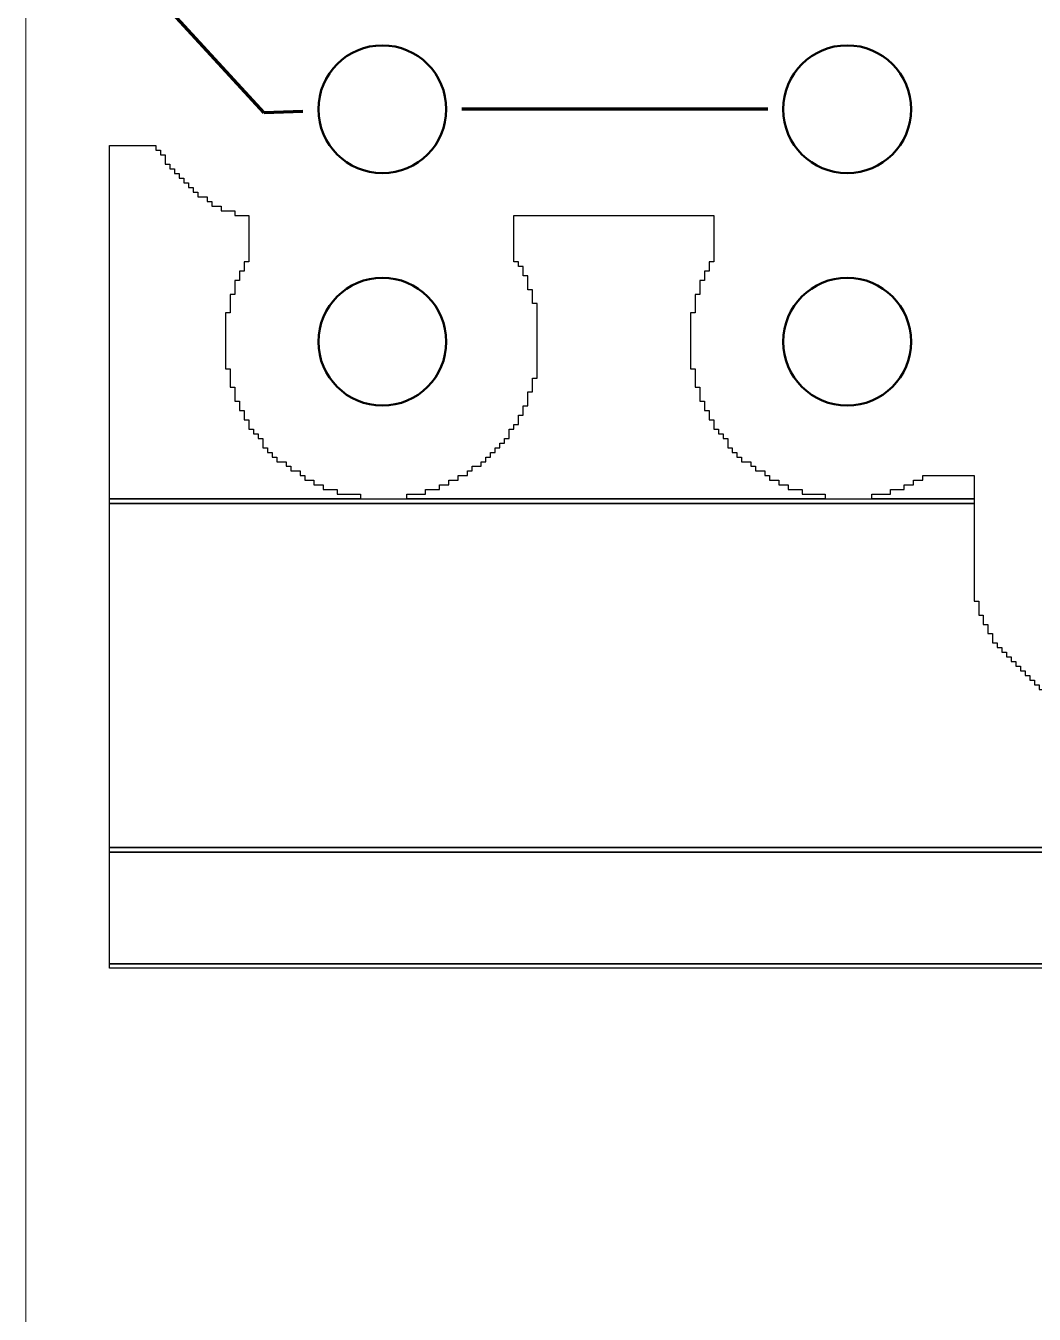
# Model space of a CAD drawing. Header units: millimetres. Extents: x -51 to 50, y -37 to 38.
# Drawn here: x -49.9 to -38.88, y -23.13 to -9.04 of the extents above; entities that cross this region are included whole.
import ezdxf

# ---------------------------------------------------------------- set-up
doc = ezdxf.new("R2010")
doc.units = ezdxf.units.MM
doc.header["$MEASUREMENT"] = 0
doc.layers.add('Camada 1', color=7, linetype='Continuous')

msp = doc.modelspace()

# ---------------------------------------------------------------- linework, layer by layer
at = {"layer": 'Camada 1', "lineweight": 18}
msp.add_open_spline([(-49.8984, -37.3982), (-49.8984, -37.3982), (49.8984, -37.3982), (49.8984, -37.3982), (49.8984, -37.3982), (49.8984, -37.3982), (49.8984, 37.3983), (49.8984, 37.3983), (49.8984, 37.3983), (49.8984, 37.3983), (-49.8984, 37.3983), (-49.8984, 37.3983), (-49.8984, 37.3983), (-49.8984, 37.3983), (-49.8984, -37.3982), (-49.8984, -37.3982)], degree=3, knots=[0, 0, 0, 0, 0.2, 0.2, 0.2, 0.2, 0.4, 0.4, 0.4, 0.4, 0.6, 0.6, 0.6, 0.6, 1, 1, 1, 1], dxfattribs=at)
at = {"layer": 'Camada 1', "lineweight": 80}
for points in [[(-47.2935, -9.9949), (-47.2935, -9.9949), (-48.5002, -8.6787), (-48.5002, -8.6787)], [(-46.8689, -9.9822), (-46.8689, -9.9822), (-47.2936, -9.9949), (-47.2936, -9.9949)], [(-41.7893, -9.9564), (-41.7893, -9.9564), (-45.1336, -9.9564), (-45.1336, -9.9564)]]:
    msp.add_open_spline(points, degree=3, dxfattribs=at)
at = {"layer": 'Camada 1', "lineweight": 50}
for points in [[(-46.0015, -9.2579), (-46.3873, -9.2579), (-46.7, -9.5706), (-46.7, -9.9564), (-46.7, -9.9564), (-46.7, -10.3422), (-46.3873, -10.6549), (-46.0015, -10.6549), (-46.0015, -10.6549), (-45.6157, -10.6549), (-45.303, -10.3422), (-45.303, -9.9564), (-45.303, -9.9564), (-45.303, -9.5706), (-45.6157, -9.2579), (-46.0015, -9.2579)], [(-40.9215, -9.2579), (-41.3073, -9.2579), (-41.62, -9.5706), (-41.62, -9.9564), (-41.62, -9.9564), (-41.62, -10.3422), (-41.3073, -10.6549), (-40.9215, -10.6549), (-40.9215, -10.6549), (-40.5357, -10.6549), (-40.223, -10.3422), (-40.223, -9.9564), (-40.223, -9.9564), (-40.223, -9.5706), (-40.5357, -9.2579), (-40.9215, -9.2579)], [(-46.0015, -11.7979), (-46.3873, -11.7979), (-46.7, -12.1106), (-46.7, -12.4964), (-46.7, -12.4964), (-46.7, -12.8822), (-46.3873, -13.1949), (-46.0015, -13.1949), (-46.0015, -13.1949), (-45.6157, -13.1949), (-45.303, -12.8822), (-45.303, -12.4964), (-45.303, -12.4964), (-45.303, -12.1106), (-45.6157, -11.7979), (-46.0015, -11.7979)], [(-40.9215, -11.7979), (-41.3073, -11.7979), (-41.62, -12.1106), (-41.62, -12.4964), (-41.62, -12.4964), (-41.62, -12.8822), (-41.3073, -13.1949), (-40.9215, -13.1949), (-40.9215, -13.1949), (-40.5357, -13.1949), (-40.223, -12.8822), (-40.223, -12.4964), (-40.223, -12.4964), (-40.223, -12.1106), (-40.5357, -11.7979), (-40.9215, -11.7979)]]:
    msp.add_open_spline(points, degree=3, knots=[0, 0, 0, 0, 0.2, 0.2, 0.2, 0.2, 0.4, 0.4, 0.4, 0.4, 0.6, 0.6, 0.6, 0.6, 1, 1, 1, 1], dxfattribs=at)
at = {"layer": 'Camada 1'}
for points, knots in [([(-48.984, -10.3537), (-48.984, -10.3537), (-48.984, -14.2144), (-48.984, -14.2144), (-48.984, -14.2144), (-48.984, -14.2144), (-46.2408, -14.2144), (-46.2408, -14.2144), (-46.2408, -14.2144), (-46.2408, -14.2144), (-46.2408, -14.1636), (-46.2408, -14.1636), (-46.2408, -14.1636), (-46.2408, -14.1636), (-46.4948, -14.1636), (-46.4948, -14.1636), (-46.4948, -14.1636), (-46.4948, -14.1636), (-46.4948, -14.1128), (-46.4948, -14.1128), (-46.4948, -14.1128), (-46.4948, -14.1128), (-46.6472, -14.1128), (-46.6472, -14.1128), (-46.6472, -14.1128), (-46.6472, -14.1128), (-46.6472, -14.062), (-46.6472, -14.062), (-46.6472, -14.062), (-46.6472, -14.062), (-46.7488, -14.062), (-46.7488, -14.062), (-46.7488, -14.062), (-46.7488, -14.062), (-46.7488, -14.0112), (-46.7488, -14.0112), (-46.7488, -14.0112), (-46.7488, -14.0112), (-46.8504, -14.0112), (-46.8504, -14.0112), (-46.8504, -14.0112), (-46.8504, -14.0112), (-46.8504, -13.9604), (-46.8504, -13.9604), (-46.8504, -13.9604), (-46.8504, -13.9604), (-46.9012, -13.9604), (-46.9012, -13.9604), (-46.9012, -13.9604), (-46.9012, -13.9604), (-46.9012, -13.9096), (-46.9012, -13.9096), (-46.9012, -13.9096), (-46.9012, -13.9096), (-47.0028, -13.9096), (-47.0028, -13.9096), (-47.0028, -13.9096), (-47.0028, -13.9096), (-47.0028, -13.8588), (-47.0028, -13.8588), (-47.0028, -13.8588), (-47.0028, -13.8588), (-47.0536, -13.8588), (-47.0536, -13.8588), (-47.0536, -13.8588), (-47.0536, -13.8588), (-47.0536, -13.808), (-47.0536, -13.808), (-47.0536, -13.808), (-47.0536, -13.808), (-47.1552, -13.808), (-47.1552, -13.808), (-47.1552, -13.808), (-47.1552, -13.808), (-47.1552, -13.7572), (-47.1552, -13.7572), (-47.1552, -13.7572), (-47.1552, -13.7572), (-47.206, -13.7572), (-47.206, -13.7572), (-47.206, -13.7572), (-47.206, -13.7572), (-47.206, -13.7064), (-47.206, -13.7064), (-47.206, -13.7064), (-47.206, -13.7064), (-47.2568, -13.7064), (-47.2568, -13.7064), (-47.2568, -13.7064), (-47.2568, -13.7064), (-47.2568, -13.6556), (-47.2568, -13.6556), (-47.2568, -13.6556), (-47.2568, -13.6556), (-47.3076, -13.6556), (-47.3076, -13.6556), (-47.3076, -13.6556), (-47.3076, -13.6556), (-47.3076, -13.554), (-47.3076, -13.554), (-47.3076, -13.554), (-47.3076, -13.554), (-47.3584, -13.554), (-47.3584, -13.554), (-47.3584, -13.554), (-47.3584, -13.554), (-47.3584, -13.5032), (-47.3584, -13.5032), (-47.3584, -13.5032), (-47.3584, -13.5032), (-47.4092, -13.5032), (-47.4092, -13.5032), (-47.4092, -13.5032), (-47.4092, -13.5032), (-47.4092, -13.4524), (-47.4092, -13.4524), (-47.4092, -13.4524), (-47.4092, -13.4524), (-47.46, -13.4524), (-47.46, -13.4524), (-47.46, -13.4524), (-47.46, -13.4524), (-47.46, -13.3508), (-47.46, -13.3508), (-47.46, -13.3508), (-47.46, -13.3508), (-47.5108, -13.3508), (-47.5108, -13.3508), (-47.5108, -13.3508), (-47.5108, -13.3508), (-47.5108, -13.2492), (-47.5108, -13.2492), (-47.5108, -13.2492), (-47.5108, -13.2492), (-47.5616, -13.2492), (-47.5616, -13.2492), (-47.5616, -13.2492), (-47.5616, -13.2492), (-47.5616, -13.1476), (-47.5616, -13.1476), (-47.5616, -13.1476), (-47.5616, -13.1476), (-47.6124, -13.1476), (-47.6124, -13.1476), (-47.6124, -13.1476), (-47.6124, -13.1476), (-47.6124, -12.9952), (-47.6124, -12.9952), (-47.6124, -12.9952), (-47.6124, -12.9952), (-47.6632, -12.9952), (-47.6632, -12.9952), (-47.6632, -12.9952), (-47.6632, -12.9952), (-47.6632, -12.792), (-47.6632, -12.792), (-47.6632, -12.792), (-47.6632, -12.792), (-47.714, -12.792), (-47.714, -12.792), (-47.714, -12.792), (-47.714, -12.792), (-47.714, -12.1824), (-47.714, -12.1824), (-47.714, -12.1824), (-47.714, -12.1824), (-47.6632, -12.1824), (-47.6632, -12.1824), (-47.6632, -12.1824), (-47.6632, -12.1824), (-47.6632, -11.9792), (-47.6632, -11.9792), (-47.6632, -11.9792), (-47.6632, -11.9792), (-47.6124, -11.9792), (-47.6124, -11.9792), (-47.6124, -11.9792), (-47.6124, -11.9792), (-47.6124, -11.8269), (-47.6124, -11.8269), (-47.6124, -11.8269), (-47.6124, -11.8269), (-47.5616, -11.8269), (-47.5616, -11.8269), (-47.5616, -11.8269), (-47.5616, -11.8269), (-47.5616, -11.7253), (-47.5616, -11.7253), (-47.5616, -11.7253), (-47.5616, -11.7253), (-47.5108, -11.7253), (-47.5108, -11.7253), (-47.5108, -11.7253), (-47.5108, -11.7253), (-47.5108, -11.6237), (-47.5108, -11.6237), (-47.5108, -11.6237), (-47.5108, -11.6237), (-47.46, -11.6237), (-47.46, -11.6237), (-47.46, -11.6237), (-47.46, -11.6237), (-47.46, -11.1157), (-47.46, -11.1157), (-47.46, -11.1157), (-47.46, -11.1157), (-47.6124, -11.1157), (-47.6124, -11.1157), (-47.6124, -11.1157), (-47.6124, -11.1157), (-47.6124, -11.0649), (-47.6124, -11.0649), (-47.6124, -11.0649), (-47.6124, -11.0649), (-47.7648, -11.0649), (-47.7648, -11.0649), (-47.7648, -11.0649), (-47.7648, -11.0649), (-47.7648, -11.0141), (-47.7648, -11.0141), (-47.7648, -11.0141), (-47.7648, -11.0141), (-47.8664, -11.0141), (-47.8664, -11.0141), (-47.8664, -11.0141), (-47.8664, -11.0141), (-47.8664, -10.9633), (-47.8664, -10.9633), (-47.8664, -10.9633), (-47.8664, -10.9633), (-47.9172, -10.9633), (-47.9172, -10.9633), (-47.9172, -10.9633), (-47.9172, -10.9633), (-47.9172, -10.9125), (-47.9172, -10.9125), (-47.9172, -10.9125), (-47.9172, -10.9125), (-48.0188, -10.9125), (-48.0188, -10.9125), (-48.0188, -10.9125), (-48.0188, -10.9125), (-48.0188, -10.8617), (-48.0188, -10.8617), (-48.0188, -10.8617), (-48.0188, -10.8617), (-48.0696, -10.8617), (-48.0696, -10.8617), (-48.0696, -10.8617), (-48.0696, -10.8617), (-48.0696, -10.8109), (-48.0696, -10.8109), (-48.0696, -10.8109), (-48.0696, -10.8109), (-48.1204, -10.8109), (-48.1204, -10.8109), (-48.1204, -10.8109), (-48.1204, -10.8109), (-48.1204, -10.7601), (-48.1204, -10.7601), (-48.1204, -10.7601), (-48.1204, -10.7601), (-48.1712, -10.7601), (-48.1712, -10.7601), (-48.1712, -10.7601), (-48.1712, -10.7601), (-48.1712, -10.7093), (-48.1712, -10.7093), (-48.1712, -10.7093), (-48.1712, -10.7093), (-48.222, -10.7093), (-48.222, -10.7093), (-48.222, -10.7093), (-48.222, -10.7093), (-48.222, -10.6585), (-48.222, -10.6585), (-48.222, -10.6585), (-48.222, -10.6585), (-48.2728, -10.6585), (-48.2728, -10.6585), (-48.2728, -10.6585), (-48.2728, -10.6585), (-48.2728, -10.6077), (-48.2728, -10.6077), (-48.2728, -10.6077), (-48.2728, -10.6077), (-48.3236, -10.6077), (-48.3236, -10.6077), (-48.3236, -10.6077), (-48.3236, -10.6077), (-48.3236, -10.5569), (-48.3236, -10.5569), (-48.3236, -10.5569), (-48.3236, -10.5569), (-48.3744, -10.5569), (-48.3744, -10.5569), (-48.3744, -10.5569), (-48.3744, -10.5569), (-48.3744, -10.4553), (-48.3744, -10.4553), (-48.3744, -10.4553), (-48.3744, -10.4553), (-48.4252, -10.4553), (-48.4252, -10.4553), (-48.4252, -10.4553), (-48.4252, -10.4553), (-48.4252, -10.4045), (-48.4252, -10.4045), (-48.4252, -10.4045), (-48.4252, -10.4045), (-48.476, -10.4045), (-48.476, -10.4045), (-48.476, -10.4045), (-48.476, -10.4045), (-48.476, -10.3537), (-48.476, -10.3537), (-48.476, -10.3537), (-48.476, -10.3537), (-48.984, -10.3537), (-48.984, -10.3537)], [0, 0, 0, 0, 0.0123457, 0.0123457, 0.0123457, 0.0123457, 0.0246914, 0.0246914, 0.0246914, 0.0246914, 0.037037, 0.037037, 0.037037, 0.037037, 0.0493827, 0.0493827, 0.0493827, 0.0493827, 0.0617284, 0.0617284, 0.0617284, 0.0617284, 0.0740741, 0.0740741, 0.0740741, 0.0740741, 0.0864198, 0.0864198, 0.0864198, 0.0864198, 0.0987654, 0.0987654, 0.0987654, 0.0987654, 0.1111111, 0.1111111, 0.1111111, 0.1111111, 0.1234568, 0.1234568, 0.1234568, 0.1234568, 0.1358025, 0.1358025, 0.1358025, 0.1358025, 0.1481481, 0.1481481, 0.1481481, 0.1481481, 0.1604938, 0.1604938, 0.1604938, 0.1604938, 0.1728395, 0.1728395, 0.1728395, 0.1728395, 0.1851852, 0.1851852, 0.1851852, 0.1851852, 0.1975309, 0.1975309, 0.1975309, 0.1975309, 0.2098765, 0.2098765, 0.2098765, 0.2098765, 0.2222222, 0.2222222, 0.2222222, 0.2222222, 0.2345679, 0.2345679, 0.2345679, 0.2345679, 0.2469136, 0.2469136, 0.2469136, 0.2469136, 0.2592593, 0.2592593, 0.2592593, 0.2592593, 0.2716049, 0.2716049, 0.2716049, 0.2716049, 0.2839506, 0.2839506, 0.2839506, 0.2839506, 0.2962963, 0.2962963, 0.2962963, 0.2962963, 0.308642, 0.308642, 0.308642, 0.308642, 0.3209877, 0.3209877, 0.3209877, 0.3209877, 0.3333333, 0.3333333, 0.3333333, 0.3333333, 0.345679, 0.345679, 0.345679, 0.345679, 0.3580247, 0.3580247, 0.3580247, 0.3580247, 0.3703704, 0.3703704, 0.3703704, 0.3703704, 0.382716, 0.382716, 0.382716, 0.382716, 0.3950617, 0.3950617, 0.3950617, 0.3950617, 0.4074074, 0.4074074, 0.4074074, 0.4074074, 0.4197531, 0.4197531, 0.4197531, 0.4197531, 0.4320988, 0.4320988, 0.4320988, 0.4320988, 0.4444444, 0.4444444, 0.4444444, 0.4444444, 0.4567901, 0.4567901, 0.4567901, 0.4567901, 0.4691358, 0.4691358, 0.4691358, 0.4691358, 0.4814815, 0.4814815, 0.4814815, 0.4814815, 0.4938272, 0.4938272, 0.4938272, 0.4938272, 0.5061728, 0.5061728, 0.5061728, 0.5061728, 0.5185185, 0.5185185, 0.5185185, 0.5185185, 0.5308642, 0.5308642, 0.5308642, 0.5308642, 0.5432099, 0.5432099, 0.5432099, 0.5432099, 0.5555556, 0.5555556, 0.5555556, 0.5555556, 0.5679012, 0.5679012, 0.5679012, 0.5679012, 0.5802469, 0.5802469, 0.5802469, 0.5802469, 0.5925926, 0.5925926, 0.5925926, 0.5925926, 0.6049383, 0.6049383, 0.6049383, 0.6049383, 0.617284, 0.617284, 0.617284, 0.617284, 0.6296296, 0.6296296, 0.6296296, 0.6296296, 0.6419753, 0.6419753, 0.6419753, 0.6419753, 0.654321, 0.654321, 0.654321, 0.654321, 0.6666667, 0.6666667, 0.6666667, 0.6666667, 0.6790123, 0.6790123, 0.6790123, 0.6790123, 0.691358, 0.691358, 0.691358, 0.691358, 0.7037037, 0.7037037, 0.7037037, 0.7037037, 0.7160494, 0.7160494, 0.7160494, 0.7160494, 0.7283951, 0.7283951, 0.7283951, 0.7283951, 0.7407407, 0.7407407, 0.7407407, 0.7407407, 0.7530864, 0.7530864, 0.7530864, 0.7530864, 0.7654321, 0.7654321, 0.7654321, 0.7654321, 0.7777778, 0.7777778, 0.7777778, 0.7777778, 0.7901235, 0.7901235, 0.7901235, 0.7901235, 0.8024691, 0.8024691, 0.8024691, 0.8024691, 0.8148148, 0.8148148, 0.8148148, 0.8148148, 0.8271605, 0.8271605, 0.8271605, 0.8271605, 0.8395062, 0.8395062, 0.8395062, 0.8395062, 0.8518519, 0.8518519, 0.8518519, 0.8518519, 0.8641975, 0.8641975, 0.8641975, 0.8641975, 0.8765432, 0.8765432, 0.8765432, 0.8765432, 0.8888889, 0.8888889, 0.8888889, 0.8888889, 0.9012346, 0.9012346, 0.9012346, 0.9012346, 0.9135802, 0.9135802, 0.9135802, 0.9135802, 0.9259259, 0.9259259, 0.9259259, 0.9259259, 0.9382716, 0.9382716, 0.9382716, 0.9382716, 0.9506173, 0.9506173, 0.9506173, 0.9506173, 0.962963, 0.962963, 0.962963, 0.962963, 0.9753086, 0.9753086, 0.9753086, 0.9753086, 1, 1, 1, 1]), ([(-44.5644, -11.1157), (-44.5644, -11.1157), (-44.5644, -11.6237), (-44.5644, -11.6237), (-44.5644, -11.6237), (-44.5644, -11.6237), (-44.5136, -11.6237), (-44.5136, -11.6237), (-44.5136, -11.6237), (-44.5136, -11.6237), (-44.5136, -11.6745), (-44.5136, -11.6745), (-44.5136, -11.6745), (-44.5136, -11.6745), (-44.4628, -11.6745), (-44.4628, -11.6745), (-44.4628, -11.6745), (-44.4628, -11.6745), (-44.4628, -11.7761), (-44.4628, -11.7761), (-44.4628, -11.7761), (-44.4628, -11.7761), (-44.412, -11.7761), (-44.412, -11.7761), (-44.412, -11.7761), (-44.412, -11.7761), (-44.412, -11.9285), (-44.412, -11.9285), (-44.412, -11.9285), (-44.412, -11.9285), (-44.3612, -11.9285), (-44.3612, -11.9285), (-44.3612, -11.9285), (-44.3612, -11.9285), (-44.3612, -12.0808), (-44.3612, -12.0808), (-44.3612, -12.0808), (-44.3612, -12.0808), (-44.3104, -12.0808), (-44.3104, -12.0808), (-44.3104, -12.0808), (-44.3104, -12.0808), (-44.3104, -12.8936), (-44.3104, -12.8936), (-44.3104, -12.8936), (-44.3104, -12.8936), (-44.3612, -12.8936), (-44.3612, -12.8936), (-44.3612, -12.8936), (-44.3612, -12.8936), (-44.3612, -13.046), (-44.3612, -13.046), (-44.3612, -13.046), (-44.3612, -13.046), (-44.412, -13.046), (-44.412, -13.046), (-44.412, -13.046), (-44.412, -13.046), (-44.412, -13.1984), (-44.412, -13.1984), (-44.412, -13.1984), (-44.412, -13.1984), (-44.4628, -13.1984), (-44.4628, -13.1984), (-44.4628, -13.1984), (-44.4628, -13.1984), (-44.4628, -13.3), (-44.4628, -13.3), (-44.4628, -13.3), (-44.4628, -13.3), (-44.5136, -13.3), (-44.5136, -13.3), (-44.5136, -13.3), (-44.5136, -13.3), (-44.5136, -13.4016), (-44.5136, -13.4016), (-44.5136, -13.4016), (-44.5136, -13.4016), (-44.5644, -13.4016), (-44.5644, -13.4016), (-44.5644, -13.4016), (-44.5644, -13.4016), (-44.5644, -13.4524), (-44.5644, -13.4524), (-44.5644, -13.4524), (-44.5644, -13.4524), (-44.6152, -13.4524), (-44.6152, -13.4524), (-44.6152, -13.4524), (-44.6152, -13.4524), (-44.6152, -13.554), (-44.6152, -13.554), (-44.6152, -13.554), (-44.6152, -13.554), (-44.666, -13.554), (-44.666, -13.554), (-44.666, -13.554), (-44.666, -13.554), (-44.666, -13.6048), (-44.666, -13.6048), (-44.666, -13.6048), (-44.666, -13.6048), (-44.7168, -13.6048), (-44.7168, -13.6048), (-44.7168, -13.6048), (-44.7168, -13.6048), (-44.7168, -13.6556), (-44.7168, -13.6556), (-44.7168, -13.6556), (-44.7168, -13.6556), (-44.7676, -13.6556), (-44.7676, -13.6556), (-44.7676, -13.6556), (-44.7676, -13.6556), (-44.7676, -13.7064), (-44.7676, -13.7064), (-44.7676, -13.7064), (-44.7676, -13.7064), (-44.8184, -13.7064), (-44.8184, -13.7064), (-44.8184, -13.7064), (-44.8184, -13.7064), (-44.8184, -13.7572), (-44.8184, -13.7572), (-44.8184, -13.7572), (-44.8184, -13.7572), (-44.8692, -13.7572), (-44.8692, -13.7572), (-44.8692, -13.7572), (-44.8692, -13.7572), (-44.8692, -13.808), (-44.8692, -13.808), (-44.8692, -13.808), (-44.8692, -13.808), (-44.92, -13.808), (-44.92, -13.808), (-44.92, -13.808), (-44.92, -13.808), (-44.92, -13.8588), (-44.92, -13.8588), (-44.92, -13.8588), (-44.92, -13.8588), (-45.0216, -13.8588), (-45.0216, -13.8588), (-45.0216, -13.8588), (-45.0216, -13.8588), (-45.0216, -13.9096), (-45.0216, -13.9096), (-45.0216, -13.9096), (-45.0216, -13.9096), (-45.0724, -13.9096), (-45.0724, -13.9096), (-45.0724, -13.9096), (-45.0724, -13.9096), (-45.0724, -13.9604), (-45.0724, -13.9604), (-45.0724, -13.9604), (-45.0724, -13.9604), (-45.174, -13.9604), (-45.174, -13.9604), (-45.174, -13.9604), (-45.174, -13.9604), (-45.174, -14.0112), (-45.174, -14.0112), (-45.174, -14.0112), (-45.174, -14.0112), (-45.2756, -14.0112), (-45.2756, -14.0112), (-45.2756, -14.0112), (-45.2756, -14.0112), (-45.2756, -14.062), (-45.2756, -14.062), (-45.2756, -14.062), (-45.2756, -14.062), (-45.3772, -14.062), (-45.3772, -14.062), (-45.3772, -14.062), (-45.3772, -14.062), (-45.3772, -14.1128), (-45.3772, -14.1128), (-45.3772, -14.1128), (-45.3772, -14.1128), (-45.5296, -14.1128), (-45.5296, -14.1128), (-45.5296, -14.1128), (-45.5296, -14.1128), (-45.5296, -14.1636), (-45.5296, -14.1636), (-45.5296, -14.1636), (-45.5296, -14.1636), (-45.7328, -14.1636), (-45.7328, -14.1636), (-45.7328, -14.1636), (-45.7328, -14.1636), (-45.7328, -14.2144), (-45.7328, -14.2144), (-45.7328, -14.2144), (-45.7328, -14.2144), (-41.1608, -14.2144), (-41.1608, -14.2144), (-41.1608, -14.2144), (-41.1608, -14.2144), (-41.1608, -14.1636), (-41.1608, -14.1636), (-41.1608, -14.1636), (-41.1608, -14.1636), (-41.4148, -14.1636), (-41.4148, -14.1636), (-41.4148, -14.1636), (-41.4148, -14.1636), (-41.4148, -14.1128), (-41.4148, -14.1128), (-41.4148, -14.1128), (-41.4148, -14.1128), (-41.5672, -14.1128), (-41.5672, -14.1128), (-41.5672, -14.1128), (-41.5672, -14.1128), (-41.5672, -14.062), (-41.5672, -14.062), (-41.5672, -14.062), (-41.5672, -14.062), (-41.6688, -14.062), (-41.6688, -14.062), (-41.6688, -14.062), (-41.6688, -14.062), (-41.6688, -14.0112), (-41.6688, -14.0112), (-41.6688, -14.0112), (-41.6688, -14.0112), (-41.7704, -14.0112), (-41.7704, -14.0112), (-41.7704, -14.0112), (-41.7704, -14.0112), (-41.7704, -13.9604), (-41.7704, -13.9604), (-41.7704, -13.9604), (-41.7704, -13.9604), (-41.8212, -13.9604), (-41.8212, -13.9604), (-41.8212, -13.9604), (-41.8212, -13.9604), (-41.8212, -13.9096), (-41.8212, -13.9096), (-41.8212, -13.9096), (-41.8212, -13.9096), (-41.9228, -13.9096), (-41.9228, -13.9096), (-41.9228, -13.9096), (-41.9228, -13.9096), (-41.9228, -13.8588), (-41.9228, -13.8588), (-41.9228, -13.8588), (-41.9228, -13.8588), (-41.9736, -13.8588), (-41.9736, -13.8588), (-41.9736, -13.8588), (-41.9736, -13.8588), (-41.9736, -13.808), (-41.9736, -13.808), (-41.9736, -13.808), (-41.9736, -13.808), (-42.0752, -13.808), (-42.0752, -13.808), (-42.0752, -13.808), (-42.0752, -13.808), (-42.0752, -13.7572), (-42.0752, -13.7572), (-42.0752, -13.7572), (-42.0752, -13.7572), (-42.126, -13.7572), (-42.126, -13.7572), (-42.126, -13.7572), (-42.126, -13.7572), (-42.126, -13.7064), (-42.126, -13.7064), (-42.126, -13.7064), (-42.126, -13.7064), (-42.1768, -13.7064), (-42.1768, -13.7064), (-42.1768, -13.7064), (-42.1768, -13.7064), (-42.1768, -13.6556), (-42.1768, -13.6556), (-42.1768, -13.6556), (-42.1768, -13.6556), (-42.2276, -13.6556), (-42.2276, -13.6556), (-42.2276, -13.6556), (-42.2276, -13.6556), (-42.2276, -13.554), (-42.2276, -13.554), (-42.2276, -13.554), (-42.2276, -13.554), (-42.2784, -13.554), (-42.2784, -13.554), (-42.2784, -13.554), (-42.2784, -13.554), (-42.2784, -13.5032), (-42.2784, -13.5032), (-42.2784, -13.5032), (-42.2784, -13.5032), (-42.3292, -13.5032), (-42.3292, -13.5032), (-42.3292, -13.5032), (-42.3292, -13.5032), (-42.3292, -13.4524), (-42.3292, -13.4524), (-42.3292, -13.4524), (-42.3292, -13.4524), (-42.38, -13.4524), (-42.38, -13.4524), (-42.38, -13.4524), (-42.38, -13.4524), (-42.38, -13.3508), (-42.38, -13.3508), (-42.38, -13.3508), (-42.38, -13.3508), (-42.4308, -13.3508), (-42.4308, -13.3508), (-42.4308, -13.3508), (-42.4308, -13.3508), (-42.4308, -13.2492), (-42.4308, -13.2492), (-42.4308, -13.2492), (-42.4308, -13.2492), (-42.4816, -13.2492), (-42.4816, -13.2492), (-42.4816, -13.2492), (-42.4816, -13.2492), (-42.4816, -13.1476), (-42.4816, -13.1476), (-42.4816, -13.1476), (-42.4816, -13.1476), (-42.5324, -13.1476), (-42.5324, -13.1476), (-42.5324, -13.1476), (-42.5324, -13.1476), (-42.5324, -12.9952), (-42.5324, -12.9952), (-42.5324, -12.9952), (-42.5324, -12.9952), (-42.5832, -12.9952), (-42.5832, -12.9952), (-42.5832, -12.9952), (-42.5832, -12.9952), (-42.5832, -12.792), (-42.5832, -12.792), (-42.5832, -12.792), (-42.5832, -12.792), (-42.634, -12.792), (-42.634, -12.792), (-42.634, -12.792), (-42.634, -12.792), (-42.634, -12.1824), (-42.634, -12.1824), (-42.634, -12.1824), (-42.634, -12.1824), (-42.5832, -12.1824), (-42.5832, -12.1824), (-42.5832, -12.1824), (-42.5832, -12.1824), (-42.5832, -11.9792), (-42.5832, -11.9792), (-42.5832, -11.9792), (-42.5832, -11.9792), (-42.5324, -11.9792), (-42.5324, -11.9792), (-42.5324, -11.9792), (-42.5324, -11.9792), (-42.5324, -11.8269), (-42.5324, -11.8269), (-42.5324, -11.8269), (-42.5324, -11.8269), (-42.4816, -11.8269), (-42.4816, -11.8269), (-42.4816, -11.8269), (-42.4816, -11.8269), (-42.4816, -11.7253), (-42.4816, -11.7253), (-42.4816, -11.7253), (-42.4816, -11.7253), (-42.4308, -11.7253), (-42.4308, -11.7253), (-42.4308, -11.7253), (-42.4308, -11.7253), (-42.4308, -11.6237), (-42.4308, -11.6237), (-42.4308, -11.6237), (-42.4308, -11.6237), (-42.38, -11.6237), (-42.38, -11.6237), (-42.38, -11.6237), (-42.38, -11.6237), (-42.38, -11.1157), (-42.38, -11.1157), (-42.38, -11.1157), (-42.38, -11.1157), (-44.5644, -11.1157), (-44.5644, -11.1157)], [0, 0, 0, 0, 0.009901, 0.009901, 0.009901, 0.009901, 0.019802, 0.019802, 0.019802, 0.019802, 0.029703, 0.029703, 0.029703, 0.029703, 0.039604, 0.039604, 0.039604, 0.039604, 0.049505, 0.049505, 0.049505, 0.049505, 0.0594059, 0.0594059, 0.0594059, 0.0594059, 0.0693069, 0.0693069, 0.0693069, 0.0693069, 0.0792079, 0.0792079, 0.0792079, 0.0792079, 0.0891089, 0.0891089, 0.0891089, 0.0891089, 0.0990099, 0.0990099, 0.0990099, 0.0990099, 0.1089109, 0.1089109, 0.1089109, 0.1089109, 0.1188119, 0.1188119, 0.1188119, 0.1188119, 0.1287129, 0.1287129, 0.1287129, 0.1287129, 0.1386139, 0.1386139, 0.1386139, 0.1386139, 0.1485149, 0.1485149, 0.1485149, 0.1485149, 0.1584158, 0.1584158, 0.1584158, 0.1584158, 0.1683168, 0.1683168, 0.1683168, 0.1683168, 0.1782178, 0.1782178, 0.1782178, 0.1782178, 0.1881188, 0.1881188, 0.1881188, 0.1881188, 0.1980198, 0.1980198, 0.1980198, 0.1980198, 0.2079208, 0.2079208, 0.2079208, 0.2079208, 0.2178218, 0.2178218, 0.2178218, 0.2178218, 0.2277228, 0.2277228, 0.2277228, 0.2277228, 0.2376238, 0.2376238, 0.2376238, 0.2376238, 0.2475248, 0.2475248, 0.2475248, 0.2475248, 0.2574257, 0.2574257, 0.2574257, 0.2574257, 0.2673267, 0.2673267, 0.2673267, 0.2673267, 0.2772277, 0.2772277, 0.2772277, 0.2772277, 0.2871287, 0.2871287, 0.2871287, 0.2871287, 0.2970297, 0.2970297, 0.2970297, 0.2970297, 0.3069307, 0.3069307, 0.3069307, 0.3069307, 0.3168317, 0.3168317, 0.3168317, 0.3168317, 0.3267327, 0.3267327, 0.3267327, 0.3267327, 0.3366337, 0.3366337, 0.3366337, 0.3366337, 0.3465347, 0.3465347, 0.3465347, 0.3465347, 0.3564356, 0.3564356, 0.3564356, 0.3564356, 0.3663366, 0.3663366, 0.3663366, 0.3663366, 0.3762376, 0.3762376, 0.3762376, 0.3762376, 0.3861386, 0.3861386, 0.3861386, 0.3861386, 0.3960396, 0.3960396, 0.3960396, 0.3960396, 0.4059406, 0.4059406, 0.4059406, 0.4059406, 0.4158416, 0.4158416, 0.4158416, 0.4158416, 0.4257426, 0.4257426, 0.4257426, 0.4257426, 0.4356436, 0.4356436, 0.4356436, 0.4356436, 0.4455446, 0.4455446, 0.4455446, 0.4455446, 0.4554455, 0.4554455, 0.4554455, 0.4554455, 0.4653465, 0.4653465, 0.4653465, 0.4653465, 0.4752475, 0.4752475, 0.4752475, 0.4752475, 0.4851485, 0.4851485, 0.4851485, 0.4851485, 0.4950495, 0.4950495, 0.4950495, 0.4950495, 0.5049505, 0.5049505, 0.5049505, 0.5049505, 0.5148515, 0.5148515, 0.5148515, 0.5148515, 0.5247525, 0.5247525, 0.5247525, 0.5247525, 0.5346535, 0.5346535, 0.5346535, 0.5346535, 0.5445545, 0.5445545, 0.5445545, 0.5445545, 0.5544554, 0.5544554, 0.5544554, 0.5544554, 0.5643564, 0.5643564, 0.5643564, 0.5643564, 0.5742574, 0.5742574, 0.5742574, 0.5742574, 0.5841584, 0.5841584, 0.5841584, 0.5841584, 0.5940594, 0.5940594, 0.5940594, 0.5940594, 0.6039604, 0.6039604, 0.6039604, 0.6039604, 0.6138614, 0.6138614, 0.6138614, 0.6138614, 0.6237624, 0.6237624, 0.6237624, 0.6237624, 0.6336634, 0.6336634, 0.6336634, 0.6336634, 0.6435644, 0.6435644, 0.6435644, 0.6435644, 0.6534653, 0.6534653, 0.6534653, 0.6534653, 0.6633663, 0.6633663, 0.6633663, 0.6633663, 0.6732673, 0.6732673, 0.6732673, 0.6732673, 0.6831683, 0.6831683, 0.6831683, 0.6831683, 0.6930693, 0.6930693, 0.6930693, 0.6930693, 0.7029703, 0.7029703, 0.7029703, 0.7029703, 0.7128713, 0.7128713, 0.7128713, 0.7128713, 0.7227723, 0.7227723, 0.7227723, 0.7227723, 0.7326733, 0.7326733, 0.7326733, 0.7326733, 0.7425743, 0.7425743, 0.7425743, 0.7425743, 0.7524752, 0.7524752, 0.7524752, 0.7524752, 0.7623762, 0.7623762, 0.7623762, 0.7623762, 0.7722772, 0.7722772, 0.7722772, 0.7722772, 0.7821782, 0.7821782, 0.7821782, 0.7821782, 0.7920792, 0.7920792, 0.7920792, 0.7920792, 0.8019802, 0.8019802, 0.8019802, 0.8019802, 0.8118812, 0.8118812, 0.8118812, 0.8118812, 0.8217822, 0.8217822, 0.8217822, 0.8217822, 0.8316832, 0.8316832, 0.8316832, 0.8316832, 0.8415842, 0.8415842, 0.8415842, 0.8415842, 0.8514851, 0.8514851, 0.8514851, 0.8514851, 0.8613861, 0.8613861, 0.8613861, 0.8613861, 0.8712871, 0.8712871, 0.8712871, 0.8712871, 0.8811881, 0.8811881, 0.8811881, 0.8811881, 0.8910891, 0.8910891, 0.8910891, 0.8910891, 0.9009901, 0.9009901, 0.9009901, 0.9009901, 0.9108911, 0.9108911, 0.9108911, 0.9108911, 0.9207921, 0.9207921, 0.9207921, 0.9207921, 0.9306931, 0.9306931, 0.9306931, 0.9306931, 0.9405941, 0.9405941, 0.9405941, 0.9405941, 0.950495, 0.950495, 0.950495, 0.950495, 0.960396, 0.960396, 0.960396, 0.960396, 0.970297, 0.970297, 0.970297, 0.970297, 0.980198, 0.980198, 0.980198, 0.980198, 1, 1, 1, 1]), ([(-40.094, -13.9604), (-40.094, -13.9604), (-40.094, -14.0112), (-40.094, -14.0112), (-40.094, -14.0112), (-40.094, -14.0112), (-40.1956, -14.0112), (-40.1956, -14.0112), (-40.1956, -14.0112), (-40.1956, -14.0112), (-40.1956, -14.062), (-40.1956, -14.062), (-40.1956, -14.062), (-40.1956, -14.062), (-40.2972, -14.062), (-40.2972, -14.062), (-40.2972, -14.062), (-40.2972, -14.062), (-40.2972, -14.1128), (-40.2972, -14.1128), (-40.2972, -14.1128), (-40.2972, -14.1128), (-40.4496, -14.1128), (-40.4496, -14.1128), (-40.4496, -14.1128), (-40.4496, -14.1128), (-40.4496, -14.1636), (-40.4496, -14.1636), (-40.4496, -14.1636), (-40.4496, -14.1636), (-40.6528, -14.1636), (-40.6528, -14.1636), (-40.6528, -14.1636), (-40.6528, -14.1636), (-40.6528, -14.2144), (-40.6528, -14.2144), (-40.6528, -14.2144), (-40.6528, -14.2144), (-39.5352, -14.2144), (-39.5352, -14.2144), (-39.5352, -14.2144), (-39.5352, -14.2144), (-39.5352, -13.9604), (-39.5352, -13.9604), (-39.5352, -13.9604), (-39.5352, -13.9604), (-40.094, -13.9604), (-40.094, -13.9604)], [0, 0, 0, 0, 0.0769231, 0.0769231, 0.0769231, 0.0769231, 0.1538462, 0.1538462, 0.1538462, 0.1538462, 0.2307692, 0.2307692, 0.2307692, 0.2307692, 0.3076923, 0.3076923, 0.3076923, 0.3076923, 0.3846154, 0.3846154, 0.3846154, 0.3846154, 0.4615385, 0.4615385, 0.4615385, 0.4615385, 0.5384615, 0.5384615, 0.5384615, 0.5384615, 0.6153846, 0.6153846, 0.6153846, 0.6153846, 0.6923077, 0.6923077, 0.6923077, 0.6923077, 0.7692308, 0.7692308, 0.7692308, 0.7692308, 0.8461538, 0.8461538, 0.8461538, 0.8461538, 1, 1, 1, 1]), ([(-48.984, -14.2144), (-48.984, -14.2144), (-48.984, -14.2652), (-48.984, -14.2652), (-48.984, -14.2652), (-48.984, -14.2652), (-39.5352, -14.2652), (-39.5352, -14.2652), (-39.5352, -14.2652), (-39.5352, -14.2652), (-39.5352, -14.2144), (-39.5352, -14.2144), (-39.5352, -14.2144), (-39.5352, -14.2144), (-48.984, -14.2144), (-48.984, -14.2144)], [0, 0, 0, 0, 0.2, 0.2, 0.2, 0.2, 0.4, 0.4, 0.4, 0.4, 0.6, 0.6, 0.6, 0.6, 1, 1, 1, 1]), ([(-48.984, -14.2144), (-48.984, -14.2144), (-48.984, -14.2652), (-48.984, -14.2652), (-48.984, -14.2652), (-48.984, -14.2652), (-39.5352, -14.2652), (-39.5352, -14.2652), (-39.5352, -14.2652), (-39.5352, -14.2652), (-39.5352, -14.2144), (-39.5352, -14.2144), (-39.5352, -14.2144), (-39.5352, -14.2144), (-48.984, -14.2144), (-48.984, -14.2144)], [0, 0, 0, 0, 0.2, 0.2, 0.2, 0.2, 0.4, 0.4, 0.4, 0.4, 0.6, 0.6, 0.6, 0.6, 1, 1, 1, 1]), ([(-48.984, -14.2144), (-48.984, -14.2144), (-48.984, -14.2652), (-48.984, -14.2652), (-48.984, -14.2652), (-48.984, -14.2652), (-39.5352, -14.2652), (-39.5352, -14.2652), (-39.5352, -14.2652), (-39.5352, -14.2652), (-39.5352, -14.2144), (-39.5352, -14.2144), (-39.5352, -14.2144), (-39.5352, -14.2144), (-48.984, -14.2144), (-48.984, -14.2144)], [0, 0, 0, 0, 0.2, 0.2, 0.2, 0.2, 0.4, 0.4, 0.4, 0.4, 0.6, 0.6, 0.6, 0.6, 1, 1, 1, 1]), ([(-48.984, -14.2652), (-48.984, -14.2652), (-48.984, -18.0244), (-48.984, -18.0244), (-48.984, -18.0244), (-48.984, -18.0244), (-34.8108, -18.0244), (-34.8108, -18.0244), (-34.8108, -18.0244), (-34.8108, -18.0244), (-34.8108, -17.9736), (-34.8108, -17.9736), (-34.8108, -17.9736), (-34.8108, -17.9736), (-35.0648, -17.9736), (-35.0648, -17.9736), (-35.0648, -17.9736), (-35.0648, -17.9736), (-35.0648, -17.9228), (-35.0648, -17.9228), (-35.0648, -17.9228), (-35.0648, -17.9228), (-35.2172, -17.9228), (-35.2172, -17.9228), (-35.2172, -17.9228), (-35.2172, -17.9228), (-35.2172, -17.872), (-35.2172, -17.872), (-35.2172, -17.872), (-35.2172, -17.872), (-35.3188, -17.872), (-35.3188, -17.872), (-35.3188, -17.872), (-35.3188, -17.872), (-35.3188, -17.8212), (-35.3188, -17.8212), (-35.3188, -17.8212), (-35.3188, -17.8212), (-35.4204, -17.8212), (-35.4204, -17.8212), (-35.4204, -17.8212), (-35.4204, -17.8212), (-35.4204, -17.7704), (-35.4204, -17.7704), (-35.4204, -17.7704), (-35.4204, -17.7704), (-35.4712, -17.7704), (-35.4712, -17.7704), (-35.4712, -17.7704), (-35.4712, -17.7704), (-35.4712, -17.7196), (-35.4712, -17.7196), (-35.4712, -17.7196), (-35.4712, -17.7196), (-35.5728, -17.7196), (-35.5728, -17.7196), (-35.5728, -17.7196), (-35.5728, -17.7196), (-35.5728, -17.6688), (-35.5728, -17.6688), (-35.5728, -17.6688), (-35.5728, -17.6688), (-35.6236, -17.6688), (-35.6236, -17.6688), (-35.6236, -17.6688), (-35.6236, -17.6688), (-35.6236, -17.618), (-35.6236, -17.618), (-35.6236, -17.618), (-35.6236, -17.618), (-35.7252, -17.618), (-35.7252, -17.618), (-35.7252, -17.618), (-35.7252, -17.618), (-35.7252, -17.5672), (-35.7252, -17.5672), (-35.7252, -17.5672), (-35.7252, -17.5672), (-35.776, -17.5672), (-35.776, -17.5672), (-35.776, -17.5672), (-35.776, -17.5672), (-35.776, -17.5164), (-35.776, -17.5164), (-35.776, -17.5164), (-35.776, -17.5164), (-35.8268, -17.5164), (-35.8268, -17.5164), (-35.8268, -17.5164), (-35.8268, -17.5164), (-35.8268, -17.4656), (-35.8268, -17.4656), (-35.8268, -17.4656), (-35.8268, -17.4656), (-37.4016, -17.4656), (-37.4016, -17.4656), (-37.4016, -17.4656), (-37.4016, -17.4656), (-37.4016, -17.4148), (-37.4016, -17.4148), (-37.4016, -17.4148), (-37.4016, -17.4148), (-37.554, -17.4148), (-37.554, -17.4148), (-37.554, -17.4148), (-37.554, -17.4148), (-37.554, -17.364), (-37.554, -17.364), (-37.554, -17.364), (-37.554, -17.364), (-37.6556, -17.364), (-37.6556, -17.364), (-37.6556, -17.364), (-37.6556, -17.364), (-37.6556, -17.3132), (-37.6556, -17.3132), (-37.6556, -17.3132), (-37.6556, -17.3132), (-37.7572, -17.3132), (-37.7572, -17.3132), (-37.7572, -17.3132), (-37.7572, -17.3132), (-37.7572, -17.2624), (-37.7572, -17.2624), (-37.7572, -17.2624), (-37.7572, -17.2624), (-37.8588, -17.2624), (-37.8588, -17.2624), (-37.8588, -17.2624), (-37.8588, -17.2624), (-37.8588, -17.2116), (-37.8588, -17.2116), (-37.8588, -17.2116), (-37.8588, -17.2116), (-37.9096, -17.2116), (-37.9096, -17.2116), (-37.9096, -17.2116), (-37.9096, -17.2116), (-37.9096, -17.1608), (-37.9096, -17.1608), (-37.9096, -17.1608), (-37.9096, -17.1608), (-37.9604, -17.1608), (-37.9604, -17.1608), (-37.9604, -17.1608), (-37.9604, -17.1608), (-37.9604, -17.11), (-37.9604, -17.11), (-37.9604, -17.11), (-37.9604, -17.11), (-38.0112, -17.11), (-38.0112, -17.11), (-38.0112, -17.11), (-38.0112, -17.11), (-38.0112, -17.0592), (-38.0112, -17.0592), (-38.0112, -17.0592), (-38.0112, -17.0592), (-38.062, -17.0592), (-38.062, -17.0592), (-38.062, -17.0592), (-38.062, -17.0592), (-38.062, -17.0084), (-38.062, -17.0084), (-38.062, -17.0084), (-38.062, -17.0084), (-38.1128, -17.0084), (-38.1128, -17.0084), (-38.1128, -17.0084), (-38.1128, -17.0084), (-38.1128, -16.9576), (-38.1128, -16.9576), (-38.1128, -16.9576), (-38.1128, -16.9576), (-38.1636, -16.9576), (-38.1636, -16.9576), (-38.1636, -16.9576), (-38.1636, -16.9576), (-38.1636, -16.9068), (-38.1636, -16.9068), (-38.1636, -16.9068), (-38.1636, -16.9068), (-38.2144, -16.9068), (-38.2144, -16.9068), (-38.2144, -16.9068), (-38.2144, -16.9068), (-38.2144, -16.856), (-38.2144, -16.856), (-38.2144, -16.856), (-38.2144, -16.856), (-38.2652, -16.856), (-38.2652, -16.856), (-38.2652, -16.856), (-38.2652, -16.856), (-38.2652, -16.8052), (-38.2652, -16.8052), (-38.2652, -16.8052), (-38.2652, -16.8052), (-38.316, -16.8052), (-38.316, -16.8052), (-38.316, -16.8052), (-38.316, -16.8052), (-38.316, -16.7544), (-38.316, -16.7544), (-38.316, -16.7544), (-38.316, -16.7544), (-38.3668, -16.7544), (-38.3668, -16.7544), (-38.3668, -16.7544), (-38.3668, -16.7544), (-38.3668, -16.7036), (-38.3668, -16.7036), (-38.3668, -16.7036), (-38.3668, -16.7036), (-38.4176, -16.7036), (-38.4176, -16.7036), (-38.4176, -16.7036), (-38.4176, -16.7036), (-38.4176, -16.6528), (-38.4176, -16.6528), (-38.4176, -16.6528), (-38.4176, -16.6528), (-38.4684, -16.6528), (-38.4684, -16.6528), (-38.4684, -16.6528), (-38.4684, -16.6528), (-38.4684, -16.602), (-38.4684, -16.602), (-38.4684, -16.602), (-38.4684, -16.602), (-38.5192, -16.602), (-38.5192, -16.602), (-38.5192, -16.602), (-38.5192, -16.602), (-38.5192, -16.5512), (-38.5192, -16.5512), (-38.5192, -16.5512), (-38.5192, -16.5512), (-38.57, -16.5512), (-38.57, -16.5512), (-38.57, -16.5512), (-38.57, -16.5512), (-38.57, -16.5004), (-38.57, -16.5004), (-38.57, -16.5004), (-38.57, -16.5004), (-38.6208, -16.5004), (-38.6208, -16.5004), (-38.6208, -16.5004), (-38.6208, -16.5004), (-38.6208, -16.4496), (-38.6208, -16.4496), (-38.6208, -16.4496), (-38.6208, -16.4496), (-38.6716, -16.4496), (-38.6716, -16.4496), (-38.6716, -16.4496), (-38.6716, -16.4496), (-38.6716, -16.3988), (-38.6716, -16.3988), (-38.6716, -16.3988), (-38.6716, -16.3988), (-38.7224, -16.3988), (-38.7224, -16.3988), (-38.7224, -16.3988), (-38.7224, -16.3988), (-38.7224, -16.348), (-38.7224, -16.348), (-38.7224, -16.348), (-38.7224, -16.348), (-38.7732, -16.348), (-38.7732, -16.348), (-38.7732, -16.348), (-38.7732, -16.348), (-38.7732, -16.2972), (-38.7732, -16.2972), (-38.7732, -16.2972), (-38.7732, -16.2972), (-38.824, -16.2972), (-38.824, -16.2972), (-38.824, -16.2972), (-38.824, -16.2972), (-38.824, -16.2464), (-38.824, -16.2464), (-38.824, -16.2464), (-38.824, -16.2464), (-38.8748, -16.2464), (-38.8748, -16.2464), (-38.8748, -16.2464), (-38.8748, -16.2464), (-38.8748, -16.1956), (-38.8748, -16.1956), (-38.8748, -16.1956), (-38.8748, -16.1956), (-38.9256, -16.1956), (-38.9256, -16.1956), (-38.9256, -16.1956), (-38.9256, -16.1956), (-38.9256, -16.1448), (-38.9256, -16.1448), (-38.9256, -16.1448), (-38.9256, -16.1448), (-38.9764, -16.1448), (-38.9764, -16.1448), (-38.9764, -16.1448), (-38.9764, -16.1448), (-38.9764, -16.094), (-38.9764, -16.094), (-38.9764, -16.094), (-38.9764, -16.094), (-39.0272, -16.094), (-39.0272, -16.094), (-39.0272, -16.094), (-39.0272, -16.094), (-39.0272, -16.0432), (-39.0272, -16.0432), (-39.0272, -16.0432), (-39.0272, -16.0432), (-39.078, -16.0432), (-39.078, -16.0432), (-39.078, -16.0432), (-39.078, -16.0432), (-39.078, -15.9924), (-39.078, -15.9924), (-39.078, -15.9924), (-39.078, -15.9924), (-39.1288, -15.9924), (-39.1288, -15.9924), (-39.1288, -15.9924), (-39.1288, -15.9924), (-39.1288, -15.9416), (-39.1288, -15.9416), (-39.1288, -15.9416), (-39.1288, -15.9416), (-39.1796, -15.9416), (-39.1796, -15.9416), (-39.1796, -15.9416), (-39.1796, -15.9416), (-39.1796, -15.8908), (-39.1796, -15.8908), (-39.1796, -15.8908), (-39.1796, -15.8908), (-39.2304, -15.8908), (-39.2304, -15.8908), (-39.2304, -15.8908), (-39.2304, -15.8908), (-39.2304, -15.84), (-39.2304, -15.84), (-39.2304, -15.84), (-39.2304, -15.84), (-39.2812, -15.84), (-39.2812, -15.84), (-39.2812, -15.84), (-39.2812, -15.84), (-39.2812, -15.7892), (-39.2812, -15.7892), (-39.2812, -15.7892), (-39.2812, -15.7892), (-39.332, -15.7892), (-39.332, -15.7892), (-39.332, -15.7892), (-39.332, -15.7892), (-39.332, -15.6876), (-39.332, -15.6876), (-39.332, -15.6876), (-39.332, -15.6876), (-39.3828, -15.6876), (-39.3828, -15.6876), (-39.3828, -15.6876), (-39.3828, -15.6876), (-39.3828, -15.586), (-39.3828, -15.586), (-39.3828, -15.586), (-39.3828, -15.586), (-39.4336, -15.586), (-39.4336, -15.586), (-39.4336, -15.586), (-39.4336, -15.586), (-39.4336, -15.4844), (-39.4336, -15.4844), (-39.4336, -15.4844), (-39.4336, -15.4844), (-39.4844, -15.4844), (-39.4844, -15.4844), (-39.4844, -15.4844), (-39.4844, -15.4844), (-39.4844, -15.332), (-39.4844, -15.332), (-39.4844, -15.332), (-39.4844, -15.332), (-39.5352, -15.332), (-39.5352, -15.332), (-39.5352, -15.332), (-39.5352, -15.332), (-39.5352, -14.2652), (-39.5352, -14.2652), (-39.5352, -14.2652), (-39.5352, -14.2652), (-48.984, -14.2652), (-48.984, -14.2652)], [0, 0, 0, 0, 0.009901, 0.009901, 0.009901, 0.009901, 0.019802, 0.019802, 0.019802, 0.019802, 0.029703, 0.029703, 0.029703, 0.029703, 0.039604, 0.039604, 0.039604, 0.039604, 0.049505, 0.049505, 0.049505, 0.049505, 0.0594059, 0.0594059, 0.0594059, 0.0594059, 0.0693069, 0.0693069, 0.0693069, 0.0693069, 0.0792079, 0.0792079, 0.0792079, 0.0792079, 0.0891089, 0.0891089, 0.0891089, 0.0891089, 0.0990099, 0.0990099, 0.0990099, 0.0990099, 0.1089109, 0.1089109, 0.1089109, 0.1089109, 0.1188119, 0.1188119, 0.1188119, 0.1188119, 0.1287129, 0.1287129, 0.1287129, 0.1287129, 0.1386139, 0.1386139, 0.1386139, 0.1386139, 0.1485149, 0.1485149, 0.1485149, 0.1485149, 0.1584158, 0.1584158, 0.1584158, 0.1584158, 0.1683168, 0.1683168, 0.1683168, 0.1683168, 0.1782178, 0.1782178, 0.1782178, 0.1782178, 0.1881188, 0.1881188, 0.1881188, 0.1881188, 0.1980198, 0.1980198, 0.1980198, 0.1980198, 0.2079208, 0.2079208, 0.2079208, 0.2079208, 0.2178218, 0.2178218, 0.2178218, 0.2178218, 0.2277228, 0.2277228, 0.2277228, 0.2277228, 0.2376238, 0.2376238, 0.2376238, 0.2376238, 0.2475248, 0.2475248, 0.2475248, 0.2475248, 0.2574257, 0.2574257, 0.2574257, 0.2574257, 0.2673267, 0.2673267, 0.2673267, 0.2673267, 0.2772277, 0.2772277, 0.2772277, 0.2772277, 0.2871287, 0.2871287, 0.2871287, 0.2871287, 0.2970297, 0.2970297, 0.2970297, 0.2970297, 0.3069307, 0.3069307, 0.3069307, 0.3069307, 0.3168317, 0.3168317, 0.3168317, 0.3168317, 0.3267327, 0.3267327, 0.3267327, 0.3267327, 0.3366337, 0.3366337, 0.3366337, 0.3366337, 0.3465347, 0.3465347, 0.3465347, 0.3465347, 0.3564356, 0.3564356, 0.3564356, 0.3564356, 0.3663366, 0.3663366, 0.3663366, 0.3663366, 0.3762376, 0.3762376, 0.3762376, 0.3762376, 0.3861386, 0.3861386, 0.3861386, 0.3861386, 0.3960396, 0.3960396, 0.3960396, 0.3960396, 0.4059406, 0.4059406, 0.4059406, 0.4059406, 0.4158416, 0.4158416, 0.4158416, 0.4158416, 0.4257426, 0.4257426, 0.4257426, 0.4257426, 0.4356436, 0.4356436, 0.4356436, 0.4356436, 0.4455446, 0.4455446, 0.4455446, 0.4455446, 0.4554455, 0.4554455, 0.4554455, 0.4554455, 0.4653465, 0.4653465, 0.4653465, 0.4653465, 0.4752475, 0.4752475, 0.4752475, 0.4752475, 0.4851485, 0.4851485, 0.4851485, 0.4851485, 0.4950495, 0.4950495, 0.4950495, 0.4950495, 0.5049505, 0.5049505, 0.5049505, 0.5049505, 0.5148515, 0.5148515, 0.5148515, 0.5148515, 0.5247525, 0.5247525, 0.5247525, 0.5247525, 0.5346535, 0.5346535, 0.5346535, 0.5346535, 0.5445545, 0.5445545, 0.5445545, 0.5445545, 0.5544554, 0.5544554, 0.5544554, 0.5544554, 0.5643564, 0.5643564, 0.5643564, 0.5643564, 0.5742574, 0.5742574, 0.5742574, 0.5742574, 0.5841584, 0.5841584, 0.5841584, 0.5841584, 0.5940594, 0.5940594, 0.5940594, 0.5940594, 0.6039604, 0.6039604, 0.6039604, 0.6039604, 0.6138614, 0.6138614, 0.6138614, 0.6138614, 0.6237624, 0.6237624, 0.6237624, 0.6237624, 0.6336634, 0.6336634, 0.6336634, 0.6336634, 0.6435644, 0.6435644, 0.6435644, 0.6435644, 0.6534653, 0.6534653, 0.6534653, 0.6534653, 0.6633663, 0.6633663, 0.6633663, 0.6633663, 0.6732673, 0.6732673, 0.6732673, 0.6732673, 0.6831683, 0.6831683, 0.6831683, 0.6831683, 0.6930693, 0.6930693, 0.6930693, 0.6930693, 0.7029703, 0.7029703, 0.7029703, 0.7029703, 0.7128713, 0.7128713, 0.7128713, 0.7128713, 0.7227723, 0.7227723, 0.7227723, 0.7227723, 0.7326733, 0.7326733, 0.7326733, 0.7326733, 0.7425743, 0.7425743, 0.7425743, 0.7425743, 0.7524752, 0.7524752, 0.7524752, 0.7524752, 0.7623762, 0.7623762, 0.7623762, 0.7623762, 0.7722772, 0.7722772, 0.7722772, 0.7722772, 0.7821782, 0.7821782, 0.7821782, 0.7821782, 0.7920792, 0.7920792, 0.7920792, 0.7920792, 0.8019802, 0.8019802, 0.8019802, 0.8019802, 0.8118812, 0.8118812, 0.8118812, 0.8118812, 0.8217822, 0.8217822, 0.8217822, 0.8217822, 0.8316832, 0.8316832, 0.8316832, 0.8316832, 0.8415842, 0.8415842, 0.8415842, 0.8415842, 0.8514851, 0.8514851, 0.8514851, 0.8514851, 0.8613861, 0.8613861, 0.8613861, 0.8613861, 0.8712871, 0.8712871, 0.8712871, 0.8712871, 0.8811881, 0.8811881, 0.8811881, 0.8811881, 0.8910891, 0.8910891, 0.8910891, 0.8910891, 0.9009901, 0.9009901, 0.9009901, 0.9009901, 0.9108911, 0.9108911, 0.9108911, 0.9108911, 0.9207921, 0.9207921, 0.9207921, 0.9207921, 0.9306931, 0.9306931, 0.9306931, 0.9306931, 0.9405941, 0.9405941, 0.9405941, 0.9405941, 0.950495, 0.950495, 0.950495, 0.950495, 0.960396, 0.960396, 0.960396, 0.960396, 0.970297, 0.970297, 0.970297, 0.970297, 0.980198, 0.980198, 0.980198, 0.980198, 1, 1, 1, 1]), ([(-48.984, -18.0244), (-48.984, -18.0244), (-48.984, -18.0752), (-48.984, -18.0752), (-48.984, -18.0752), (-48.984, -18.0752), (-8.2933, -18.0752), (-8.2933, -18.0752), (-8.2933, -18.0752), (-8.2933, -18.0752), (-8.2933, -18.0244), (-8.2933, -18.0244), (-8.2933, -18.0244), (-8.2933, -18.0244), (-48.984, -18.0244), (-48.984, -18.0244)], [0, 0, 0, 0, 0.2, 0.2, 0.2, 0.2, 0.4, 0.4, 0.4, 0.4, 0.6, 0.6, 0.6, 0.6, 1, 1, 1, 1]), ([(-48.984, -18.0244), (-48.984, -18.0244), (-48.984, -18.0752), (-48.984, -18.0752), (-48.984, -18.0752), (-48.984, -18.0752), (-8.2933, -18.0752), (-8.2933, -18.0752), (-8.2933, -18.0752), (-8.2933, -18.0752), (-8.2933, -18.0244), (-8.2933, -18.0244), (-8.2933, -18.0244), (-8.2933, -18.0244), (-48.984, -18.0244), (-48.984, -18.0244)], [0, 0, 0, 0, 0.2, 0.2, 0.2, 0.2, 0.4, 0.4, 0.4, 0.4, 0.6, 0.6, 0.6, 0.6, 1, 1, 1, 1]), ([(-48.984, -18.0752), (-48.984, -18.0752), (-48.984, -19.2944), (-48.984, -19.2944), (-48.984, -19.2944), (-48.984, -19.2944), (-6.8709, -19.2944), (-6.8709, -19.2944), (-6.8709, -19.2944), (-6.8709, -19.2944), (-6.8709, -19.2436), (-6.8709, -19.2436), (-6.8709, -19.2436), (-6.8709, -19.2436), (-7.1249, -19.2436), (-7.1249, -19.2436), (-7.1249, -19.2436), (-7.1249, -19.2436), (-7.1249, -19.1928), (-7.1249, -19.1928), (-7.1249, -19.1928), (-7.1249, -19.1928), (-7.2773, -19.1928), (-7.2773, -19.1928), (-7.2773, -19.1928), (-7.2773, -19.1928), (-7.2773, -19.142), (-7.2773, -19.142), (-7.2773, -19.142), (-7.2773, -19.142), (-7.3789, -19.142), (-7.3789, -19.142), (-7.3789, -19.142), (-7.3789, -19.142), (-7.3789, -19.0912), (-7.3789, -19.0912), (-7.3789, -19.0912), (-7.3789, -19.0912), (-7.4805, -19.0912), (-7.4805, -19.0912), (-7.4805, -19.0912), (-7.4805, -19.0912), (-7.4805, -19.0404), (-7.4805, -19.0404), (-7.4805, -19.0404), (-7.4805, -19.0404), (-7.5313, -19.0404), (-7.5313, -19.0404), (-7.5313, -19.0404), (-7.5313, -19.0404), (-7.5313, -18.9896), (-7.5313, -18.9896), (-7.5313, -18.9896), (-7.5313, -18.9896), (-7.6329, -18.9896), (-7.6329, -18.9896), (-7.6329, -18.9896), (-7.6329, -18.9896), (-7.6329, -18.9388), (-7.6329, -18.9388), (-7.6329, -18.9388), (-7.6329, -18.9388), (-7.6837, -18.9388), (-7.6837, -18.9388), (-7.6837, -18.9388), (-7.6837, -18.9388), (-7.6837, -18.888), (-7.6837, -18.888), (-7.6837, -18.888), (-7.6837, -18.888), (-7.7853, -18.888), (-7.7853, -18.888), (-7.7853, -18.888), (-7.7853, -18.888), (-7.7853, -18.8372), (-7.7853, -18.8372), (-7.7853, -18.8372), (-7.7853, -18.8372), (-7.8361, -18.8372), (-7.8361, -18.8372), (-7.8361, -18.8372), (-7.8361, -18.8372), (-7.8361, -18.7864), (-7.8361, -18.7864), (-7.8361, -18.7864), (-7.8361, -18.7864), (-7.8869, -18.7864), (-7.8869, -18.7864), (-7.8869, -18.7864), (-7.8869, -18.7864), (-7.8869, -18.7356), (-7.8869, -18.7356), (-7.8869, -18.7356), (-7.8869, -18.7356), (-7.9377, -18.7356), (-7.9377, -18.7356), (-7.9377, -18.7356), (-7.9377, -18.7356), (-7.9377, -18.634), (-7.9377, -18.634), (-7.9377, -18.634), (-7.9377, -18.634), (-7.9885, -18.634), (-7.9885, -18.634), (-7.9885, -18.634), (-7.9885, -18.634), (-7.9885, -18.5832), (-7.9885, -18.5832), (-7.9885, -18.5832), (-7.9885, -18.5832), (-8.0393, -18.5832), (-8.0393, -18.5832), (-8.0393, -18.5832), (-8.0393, -18.5832), (-8.0393, -18.5324), (-8.0393, -18.5324), (-8.0393, -18.5324), (-8.0393, -18.5324), (-8.0901, -18.5324), (-8.0901, -18.5324), (-8.0901, -18.5324), (-8.0901, -18.5324), (-8.0901, -18.4308), (-8.0901, -18.4308), (-8.0901, -18.4308), (-8.0901, -18.4308), (-8.1409, -18.4308), (-8.1409, -18.4308), (-8.1409, -18.4308), (-8.1409, -18.4308), (-8.1409, -18.3292), (-8.1409, -18.3292), (-8.1409, -18.3292), (-8.1409, -18.3292), (-8.1917, -18.3292), (-8.1917, -18.3292), (-8.1917, -18.3292), (-8.1917, -18.3292), (-8.1917, -18.2276), (-8.1917, -18.2276), (-8.1917, -18.2276), (-8.1917, -18.2276), (-8.2425, -18.2276), (-8.2425, -18.2276), (-8.2425, -18.2276), (-8.2425, -18.2276), (-8.2425, -18.0752), (-8.2425, -18.0752), (-8.2425, -18.0752), (-8.2425, -18.0752), (-48.984, -18.0752), (-48.984, -18.0752)], [0, 0, 0, 0, 0.025641, 0.025641, 0.025641, 0.025641, 0.0512821, 0.0512821, 0.0512821, 0.0512821, 0.0769231, 0.0769231, 0.0769231, 0.0769231, 0.1025641, 0.1025641, 0.1025641, 0.1025641, 0.1282051, 0.1282051, 0.1282051, 0.1282051, 0.1538462, 0.1538462, 0.1538462, 0.1538462, 0.1794872, 0.1794872, 0.1794872, 0.1794872, 0.2051282, 0.2051282, 0.2051282, 0.2051282, 0.2307692, 0.2307692, 0.2307692, 0.2307692, 0.2564103, 0.2564103, 0.2564103, 0.2564103, 0.2820513, 0.2820513, 0.2820513, 0.2820513, 0.3076923, 0.3076923, 0.3076923, 0.3076923, 0.3333333, 0.3333333, 0.3333333, 0.3333333, 0.3589744, 0.3589744, 0.3589744, 0.3589744, 0.3846154, 0.3846154, 0.3846154, 0.3846154, 0.4102564, 0.4102564, 0.4102564, 0.4102564, 0.4358974, 0.4358974, 0.4358974, 0.4358974, 0.4615385, 0.4615385, 0.4615385, 0.4615385, 0.4871795, 0.4871795, 0.4871795, 0.4871795, 0.5128205, 0.5128205, 0.5128205, 0.5128205, 0.5384615, 0.5384615, 0.5384615, 0.5384615, 0.5641026, 0.5641026, 0.5641026, 0.5641026, 0.5897436, 0.5897436, 0.5897436, 0.5897436, 0.6153846, 0.6153846, 0.6153846, 0.6153846, 0.6410256, 0.6410256, 0.6410256, 0.6410256, 0.6666667, 0.6666667, 0.6666667, 0.6666667, 0.6923077, 0.6923077, 0.6923077, 0.6923077, 0.7179487, 0.7179487, 0.7179487, 0.7179487, 0.7435897, 0.7435897, 0.7435897, 0.7435897, 0.7692308, 0.7692308, 0.7692308, 0.7692308, 0.7948718, 0.7948718, 0.7948718, 0.7948718, 0.8205128, 0.8205128, 0.8205128, 0.8205128, 0.8461538, 0.8461538, 0.8461538, 0.8461538, 0.8717949, 0.8717949, 0.8717949, 0.8717949, 0.8974359, 0.8974359, 0.8974359, 0.8974359, 0.9230769, 0.9230769, 0.9230769, 0.9230769, 0.9487179, 0.9487179, 0.9487179, 0.9487179, 1, 1, 1, 1]), ([(-48.984, -19.2944), (-48.984, -19.2944), (-48.984, -19.3452), (-48.984, -19.3452), (-48.984, -19.3452), (-48.984, -19.3452), (9.131, -19.3452), (9.131, -19.3452), (9.131, -19.3452), (9.131, -19.3452), (9.131, -19.2944), (9.131, -19.2944), (9.131, -19.2944), (9.131, -19.2944), (-48.984, -19.2944), (-48.984, -19.2944)], [0, 0, 0, 0, 0.2, 0.2, 0.2, 0.2, 0.4, 0.4, 0.4, 0.4, 0.6, 0.6, 0.6, 0.6, 1, 1, 1, 1]), ([(-48.984, -19.2944), (-48.984, -19.2944), (-48.984, -19.3452), (-48.984, -19.3452), (-48.984, -19.3452), (-48.984, -19.3452), (9.131, -19.3452), (9.131, -19.3452), (9.131, -19.3452), (9.131, -19.3452), (9.131, -19.2944), (9.131, -19.2944), (9.131, -19.2944), (9.131, -19.2944), (-48.984, -19.2944), (-48.984, -19.2944)], [0, 0, 0, 0, 0.2, 0.2, 0.2, 0.2, 0.4, 0.4, 0.4, 0.4, 0.6, 0.6, 0.6, 0.6, 1, 1, 1, 1]), ([(-48.984, -19.2944), (-48.984, -19.2944), (-48.984, -19.3452), (-48.984, -19.3452), (-48.984, -19.3452), (-48.984, -19.3452), (9.131, -19.3452), (9.131, -19.3452), (9.131, -19.3452), (9.131, -19.3452), (9.131, -19.2944), (9.131, -19.2944), (9.131, -19.2944), (9.131, -19.2944), (-48.984, -19.2944), (-48.984, -19.2944)], [0, 0, 0, 0, 0.2, 0.2, 0.2, 0.2, 0.4, 0.4, 0.4, 0.4, 0.6, 0.6, 0.6, 0.6, 1, 1, 1, 1])]:
    msp.add_open_spline(points, degree=3, knots=knots, dxfattribs=at)

doc.saveas('drawing.dxf')
